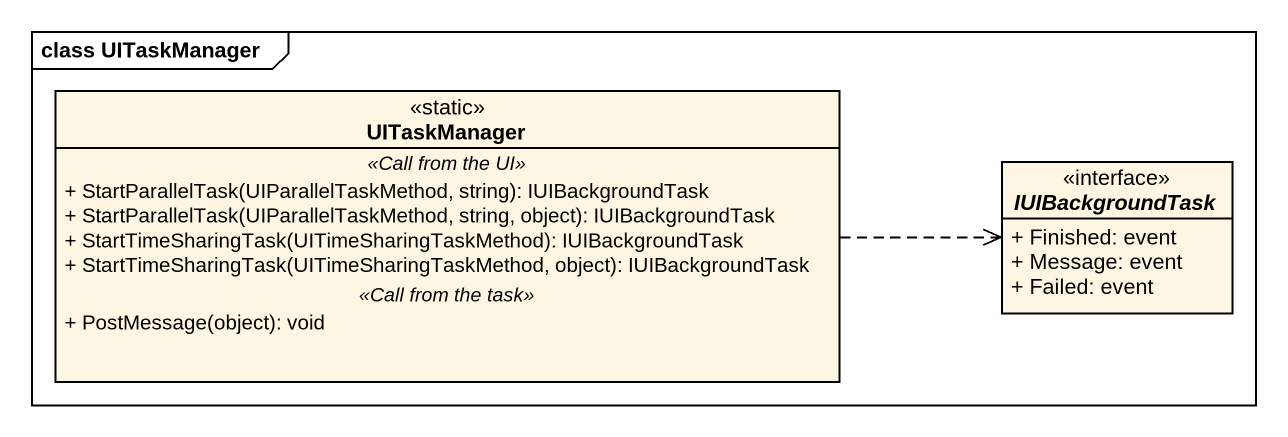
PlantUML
@startuml
mainframe class UITaskManager
hide circle
hide empty members
skinparam classAttributeIconSize 0
class UITaskManager <<static>> {
  .. <<Call from the UI>> ..
  + StartParallelTask(UIParallelTaskMethod, string): IUIBackgroundTask
  + StartParallelTask(UIParallelTaskMethod, string, object): IUIBackgroundTask
  + StartTimeSharingTask(UITimeSharingTaskMethod): IUIBackgroundTask
  + StartTimeSharingTask(UITimeSharingTaskMethod, object): IUIBackgroundTask
  .. <<Call from the task>> ..
  + PostMessage(object): void
}
interface IUIBackgroundTask <<interface>> {
  + Finished: event
  + Message: event
  + Failed: event
}
UITaskManager .right.> IUIBackgroundTask
@enduml
